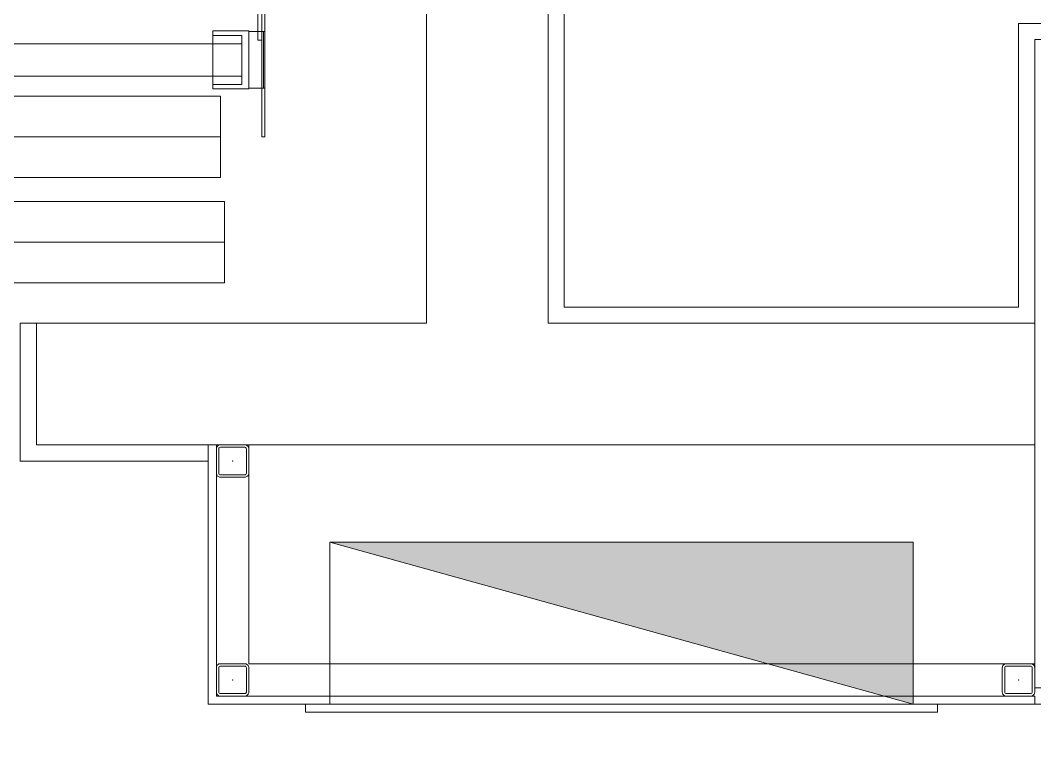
# Model space of a CAD drawing. Extents: x -1073 to 35213, y -1180 to 6950.
# Drawn here: x 4275.6 to 4400.8, y 3105.7 to 3194.9 of the extents above; entities that cross this region are included whole.
import ezdxf

# ---------------------------------------------------------------- set-up
doc = ezdxf.new("R2010")
doc.units = 0
doc.header["$LTSCALE"] = 25
doc.layers.get('0').update_dxf_attribs({"color": 9, "lineweight": 9})
for name, color, linetype, lineweight in [('00', 9, 'Continuous', 9), ('01', 9, 'Continuous', 9), ('05V', 9, 'Continuous', 9), ('06D', 9, 'Continuous', 9), ('09', 9, 'Continuous', 9), ('10', 9, 'Continuous', 9), ('11', 9, 'Continuous', 9), ('14', 9, 'Continuous', 9), ('32-ekipman', 8, 'Continuous', 9)]:
    doc.layers.add(name, color=color, linetype=linetype, lineweight=lineweight)

# ---------------------------------------------------------------- blocks, each defined once
blk = doc.blocks.new('p-kolon-80x80-vw')
at = {"layer": '01'}
blk.add_lwpolyline([(-40, -40), (-40, 40), (40, 40), (40, -40)], close=True, dxfattribs=at)
blk = doc.blocks.new('p-as-01')
at = {"layer": '06D', "linetype": 'Continuous', "ltscale": 0.25}
for p, q in [((916, -1397.6), (916, -1122.6)), ((921, -1397.6), (921, -1122.6)), ((921, -1322.6), (921, -1517.1)), ((925, -1323.5), (925, -1517.1)), ((916, -1397.6), (921, -1397.6)), ((921, -1517.1), (925, -1517.1))]:
    blk.add_line(p, q, dxfattribs=at)
at = {"layer": '06D', "ltscale": 30}
for p, q in [((860.6, -1386.4), (860.6, -1457.9)), ((905, -1386.4), (860.6, -1386.4)), ((896.6, -1391.9), (860.6, -1391.9)), ((896.6, -1391.9), (896.6, -1452.4)), ((896.6, -1452.4), (860.6, -1452.4)), ((905, -1457.9), (860.6, -1457.9))]:
    blk.add_line(p, q, dxfattribs=at)
at = {"layer": '06D', "ltscale": 6}
for p, q in [((905, -1386.4), (905, -1457.9)), ((905, -1387.1), (925, -1387.1)), ((923, -1387.1), (923, -1457.1)), ((925, -1387.1), (925, -1457.1)), ((925, -1457.1), (905, -1457.1))]:
    blk.add_line(p, q, dxfattribs=at)
at = {"layer": '06D'}
for p, q in [((896.6, -1402.1), (592, -1402.1)), ((896.6, -1442.1), (896.6, -1402.1)), ((592, -1442.1), (896.6, -1442.1)), ((870, -1467), (-582, -1467)), ((870, -1517), (870, -1467)), ((-542.5, -1517), (870, -1517)), ((870, -1517), (-542.5, -1517)), ((870, -1567), (870, -1517)), ((-542.5, -1567), (870, -1567)), ((875, -1597), (-725, -1597)), ((875, -1647), (875, -1597)), ((875, -1647), (-725, -1647)), ((-725, -1647), (875, -1647)), ((875, -1697), (875, -1647)), ((-725, -1697), (875, -1697))]:
    blk.add_line(p, q, dxfattribs=at)
blk = doc.blocks.new('Prf-40x40')
for points in [[(1.5, -2), (-1.5, -2, -0.414214), (-2, -1.5), (-2, 1.5, -0.414214), (-1.5, 2), (1.5, 2, -0.414214), (2, 1.5), (2, -1.5, -0.414214)], [(1.5, -1.7), (-1.5, -1.7, -0.414214), (-1.7, -1.5), (-1.7, 1.5, -0.414214), (-1.5, 1.7), (1.5, 1.7, -0.414214), (1.7, 1.5), (1.7, -1.5, -0.414214)]]:
    blk.add_lwpolyline(points, format="xyb", close=True)
blk.add_point((0, 0))
blk = doc.blocks.new('p-krt-yangindolabi_vw')
at = {"layer": '09'}
h = blk.add_hatch(color=252, dxfattribs=at)
h.dxf.hatch_style = 1
h.paths.add_polyline_path([(0, 20), (-72, 0), (0, 0)])
at = {"linetype": 'Continuous'}
blk.add_lwpolyline([(-35.91, 57.95), (-34.5, 61.93), (-34.5, 47.91), (-45.75, 43.98), (-23.25, 43.98), (-34.5, 40.04), (-34.5, 29.14)], dxfattribs=at)
for points in [[(-34.5, 61.93), (-35.91, 57.95)], [(-34.5, 61.93), (-33.09, 57.95)]]:
    blk.add_lwpolyline(points)
for points in [[(-72, 20), (-75, 20), (-75, 21), (3, 21), (3, 20)], [(-72, 0), (0, 0), (0, 20), (-72, 20)], [(0, 20), (-72, 0), (0, 0)]]:
    blk.add_lwpolyline(points, close=True)

msp = doc.modelspace()

# ---------------------------------------------------------------- linework, layer by layer
at = {"layer": '00'}
msp.add_lwpolyline([(4044.04, 3892.5), (4173.34, 3892.5), (4173.34, 3872.5), (4095.77, 3872.5), (4095.77, 3362.5), (4480.84, 3362.5), (4480.84, 3297.5), (4465.84, 3297.5), (4465.84, 3347.5), (4340.77, 3347.5), (4340.77, 3157.5), (4400.84, 3157.5), (4400.84, 3142.5), (4277.64, 3142.5), (4277.64, 3157.5), (4325.77, 3157.5), (4325.77, 3347.5), (4125.77, 3347.5), (4125.77, 3157.5), (4164.04, 3157.5), (4164.04, 3142.5), (3680.84, 3142.5)], dxfattribs=at)
at = {"layer": '06D'}
msp.add_lwpolyline([(4303.84, 3142.5), (4303.84, 3115.5), (4400.84, 3115.5)], dxfattribs=at)
at = {"layer": '11'}
msp.add_lwpolyline([(4299.84, 3142.5), (4299.84, 3111.5), (4400.84, 3111.5), (4400.84, 3110.5), (4298.84, 3110.5), (4298.84, 3142.5), (4299.84, 3142.5)], dxfattribs=at)
at = {"layer": '14'}
for points in [[(4463.84, 3297.5), (4463.84, 3345.5), (4342.77, 3345.5), (4342.77, 3159.5), (4398.84, 3159.5), (4398.84, 3194.5), (4463.84, 3194.5), (4463.84, 3207.5)], [(4325.77, 3157.5), (4275.64, 3157.5), (4275.64, 3140.5), (4298.84, 3140.5)], [(4400.84, 3111.5), (4400.84, 3110.5), (4402.84, 3110.5)]]:
    msp.add_lwpolyline(points, dxfattribs=at)

# ---------------------------------------------------------------- block references
msp.add_blockref('p-kolon-80x80-vw', (4440.84, 3152.5))
at = {"layer": '05V', "xscale": 0.1, "yscale": 0.1}
msp.add_blockref('p-as-01', (4213.34, 3332.2), dxfattribs=at)
at = {"layer": '10', "xscale": -1}
for p in [(4301.84, 3140.5), (4301.84, 3113.5), (4398.84, 3113.5)]:
    msp.add_blockref('Prf-40x40', p, dxfattribs=at)
at = {"layer": '32-ekipman', "xscale": -1, "rotation": 180}
msp.add_blockref('p-krt-yangindolabi_vw', (4385.84, 3130.5), dxfattribs=at)

doc.saveas('drawing.dxf')
